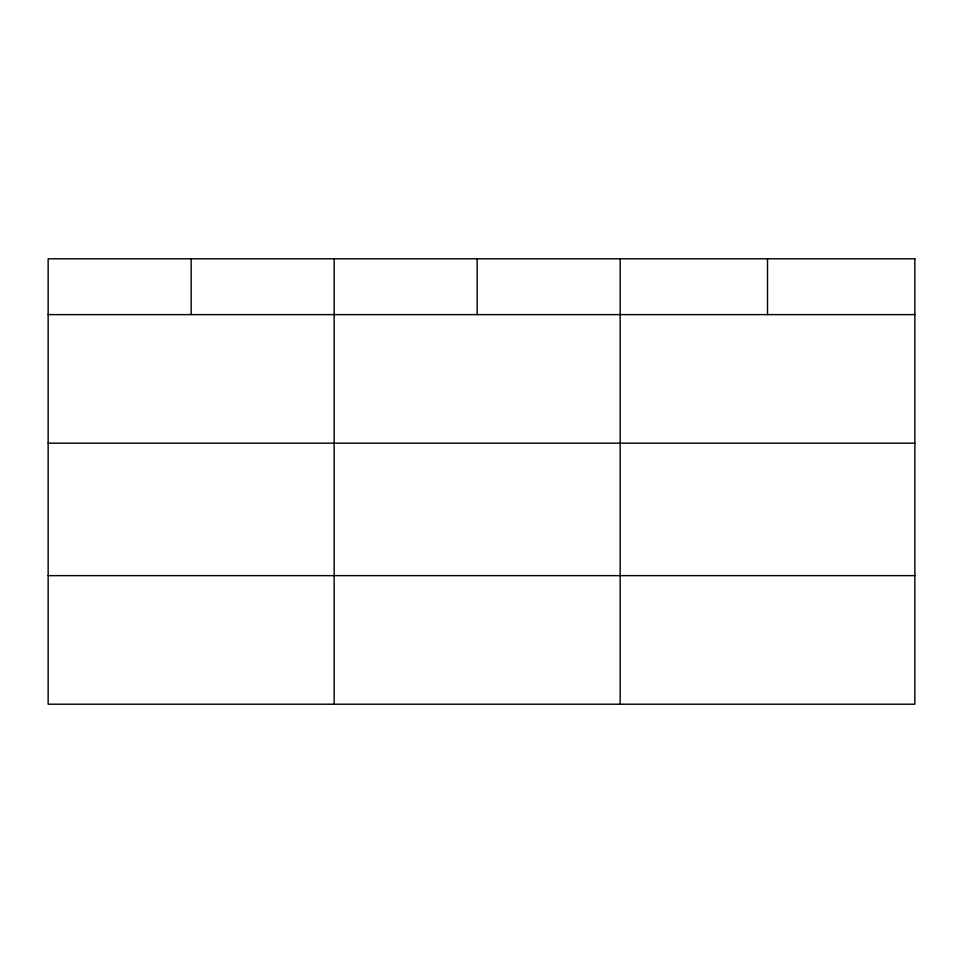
<?xml version="1.0" encoding="UTF-8"?>
<svg xmlns="http://www.w3.org/2000/svg" width="963" height="963" viewBox="0 0 963 963"><rect width="100%" height="100%" fill="white"/><g stroke="black" fill="none" stroke-linecap="round" stroke-linejoin="round"><path stroke-width="1.44" d="M48.15 314.612L914.85 314.612M48.15 443.173L914.85 443.173M48.15 575.645L914.85 575.645M767.511 258.794L767.511 314.612M620.172 258.794L620.172 704.206M477.166 258.794L477.166 314.612M334.161 258.794L334.161 704.206M191.156 258.794L191.156 314.612M914.85 258.794L48.15 258.794L48.15 704.206L914.85 704.206L914.85 258.794"/></g></svg>
